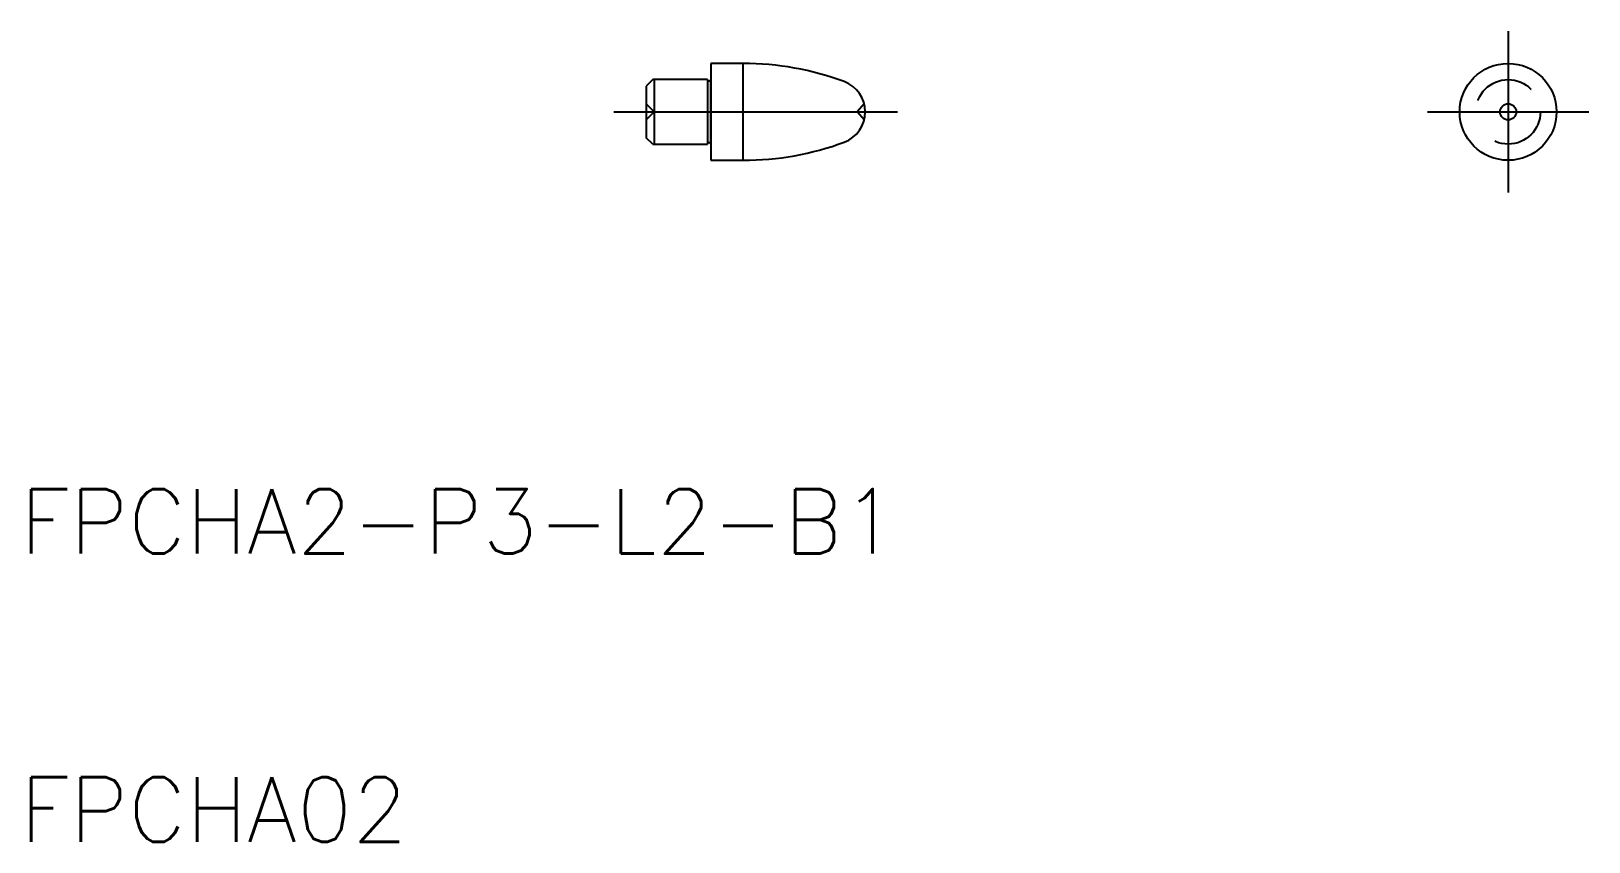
# Model space of a CAD drawing. Extents: x 85.4 to 133.6, y 172.7 to 197.8.
import ezdxf

# ---------------------------------------------------------------- set-up
doc = ezdxf.new("R2010")
doc.units = 0
doc.linetypes.add('CENTER', pattern=[17.5, 13, -1.5, 1.5, -1.5])
doc.linetypes.add('DASHED', pattern=[3.5, 2, -1.5])
doc.layers.get('0').update_dxf_attribs({"linetype": 'CONTINUOUS'})
doc.layers.add('CENTER', color=1, linetype='CENTER')
doc.styles.get("Standard").update_dxf_attribs({"font": 'txt.shx', "bigfont": '@extfont2.shx'})

msp = doc.modelspace()

# ---------------------------------------------------------------- linework, layer by layer
at = {"color": 7, "linetype": 'CONTINUOUS'}
for p, q in [((107.429, 196.787), (106.429, 196.787)), ((106.429, 196.787), (106.429, 193.787)), ((107.429, 193.787), (107.429, 196.787)), ((104.629, 196.287), (104.429, 196.087)), ((104.429, 196.087), (104.429, 194.487)), ((106.329, 196.287), (104.629, 196.287)), ((104.679, 196.287), (104.679, 194.287)), ((106.329, 196.287), (106.329, 194.287)), ((106.429, 196.237), (106.329, 196.237)), ((106.429, 194.287), (106.429, 196.287)), ((104.629, 194.287), (104.429, 194.487)), ((104.629, 194.287), (106.329, 194.287)), ((106.329, 194.337), (106.429, 194.337)), ((106.429, 193.787), (107.429, 193.787))]:
    msp.add_line(p, q, dxfattribs=at)
at = {"color": 3, "linetype": 'DASHED'}
for p, q in [((104.429, 195.537), (104.679, 195.287)), ((111.182, 195.535), (110.963, 195.287)), ((104.679, 195.287), (104.429, 195.037)), ((111.182, 195.039), (110.963, 195.287))]:
    msp.add_line(p, q, dxfattribs=at)
at = {"color": 7, "linetype": 'CONTINUOUS'}
for radius in [1.5, 0.25]:
    msp.add_circle((131.118, 195.287), radius, dxfattribs=at)
at = {"color": 3, "linetype": 'DASHED'}
msp.add_circle((131.118, 195.287), 1, dxfattribs=at)
at = {"color": 7, "linetype": 'CONTINUOUS'}
for centre, radius, start, end in [((107.429, 187.787), 9, 69.6359, 90), ((110.213, 195.287), 1, 290.3641, 69.6359), ((107.429, 202.787), 9, 270, 290.3641)]:
    msp.add_arc(centre, radius, start, end, dxfattribs=at)
at = {"layer": 'CENTER', "color": 1, "linetype": 'CENTER'}
for p, q in [((131.118, 197.787), (131.118, 192.787)), ((103.429, 195.287), (112.213, 195.287)), ((128.618, 195.287), (133.618, 195.287))]:
    msp.add_line(p, q, dxfattribs=at)

# ---------------------------------------------------------------- texts
at = {"color": 7, "linetype": 'CONTINUOUS'}
for s, p in [('FPCHA2-P3-L2-B1', (85.04, 181.602)), ('FPCHA02', (85.04, 172.674))]:
    msp.add_text(s, height=2, dxfattribs=at).set_placement(p)

doc.saveas('drawing.dxf')
